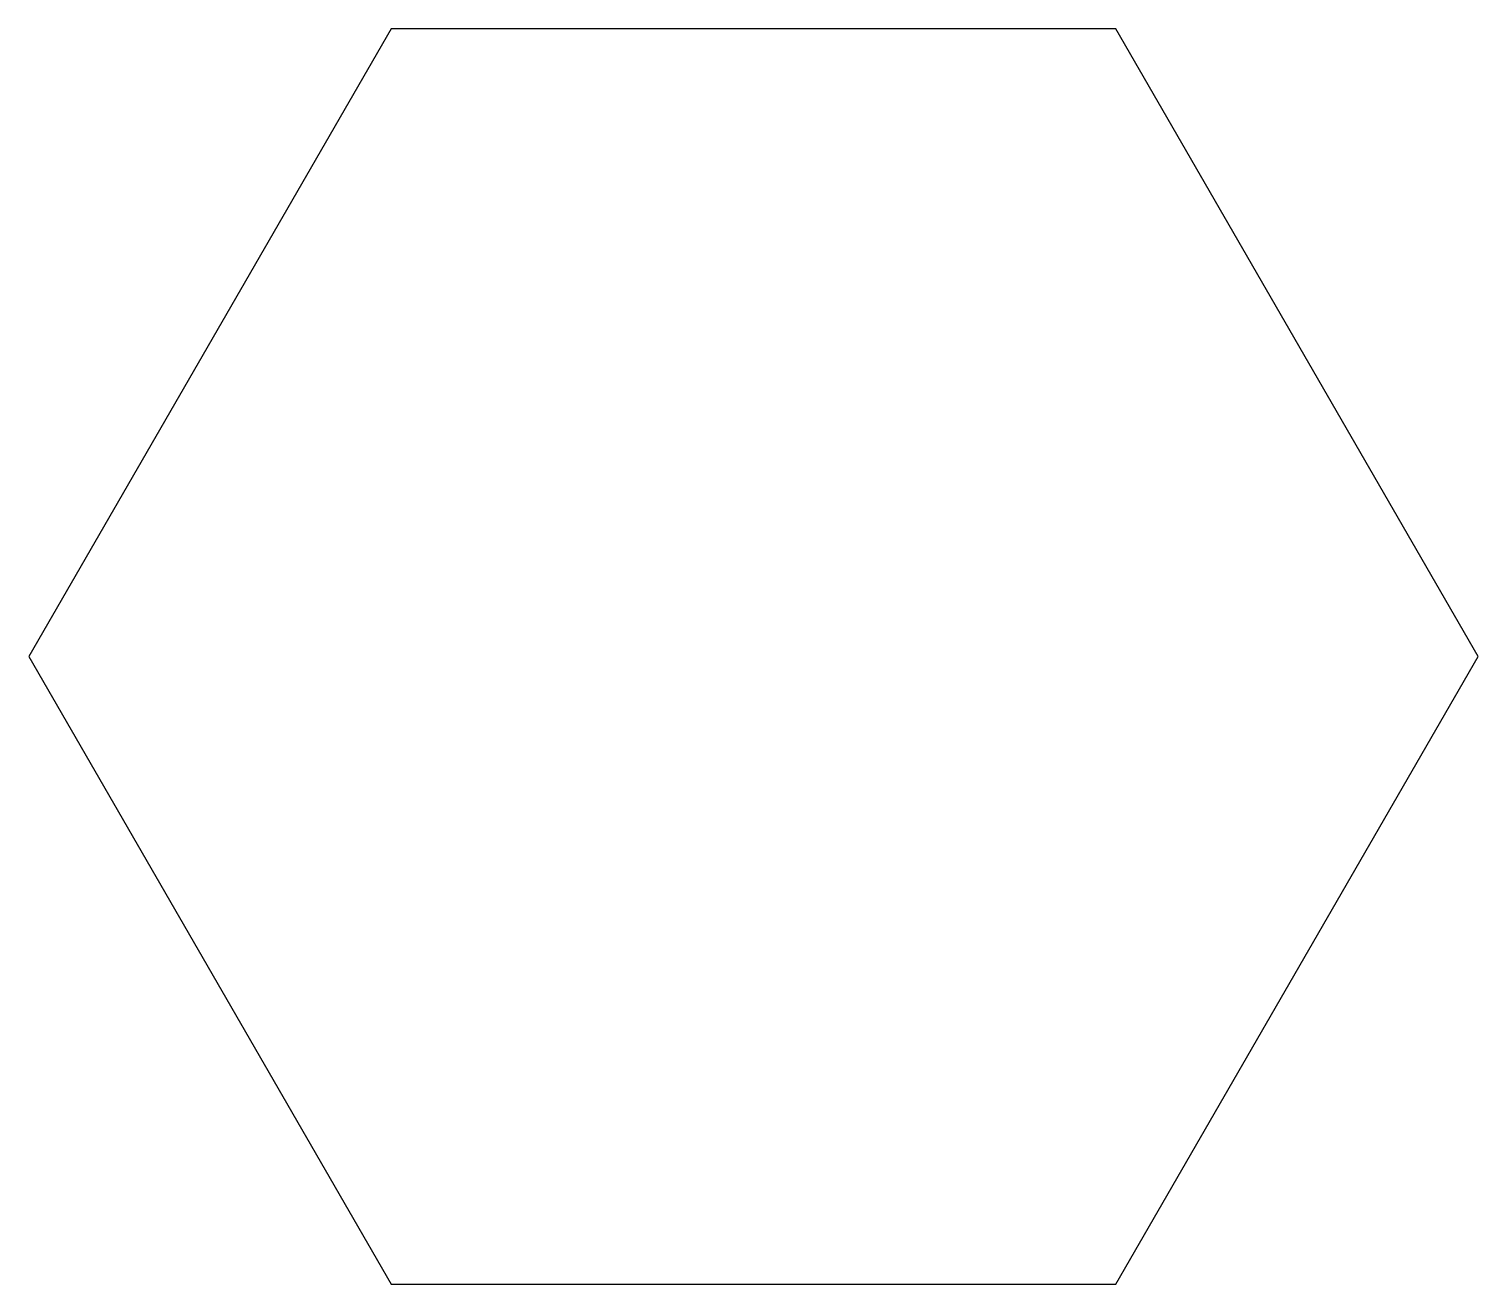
# Model space of a CAD drawing. Header units: inches. Extents: x 2886.5 to 2916.6, y 1889.4 to 1915.4.
import ezdxf

# ---------------------------------------------------------------- set-up
doc = ezdxf.new("R2010")
doc.units = ezdxf.units.IN
doc.header["$MEASUREMENT"] = 0

msp = doc.modelspace()

# ---------------------------------------------------------------- linework, layer by layer
msp.add_lwpolyline([(2894.046, 1915.384), (2886.541, 1902.384), (2894.046, 1889.384), (2909.057, 1889.384), (2916.563, 1902.384), (2909.057, 1915.384)], close=True)

doc.saveas('drawing.dxf')
